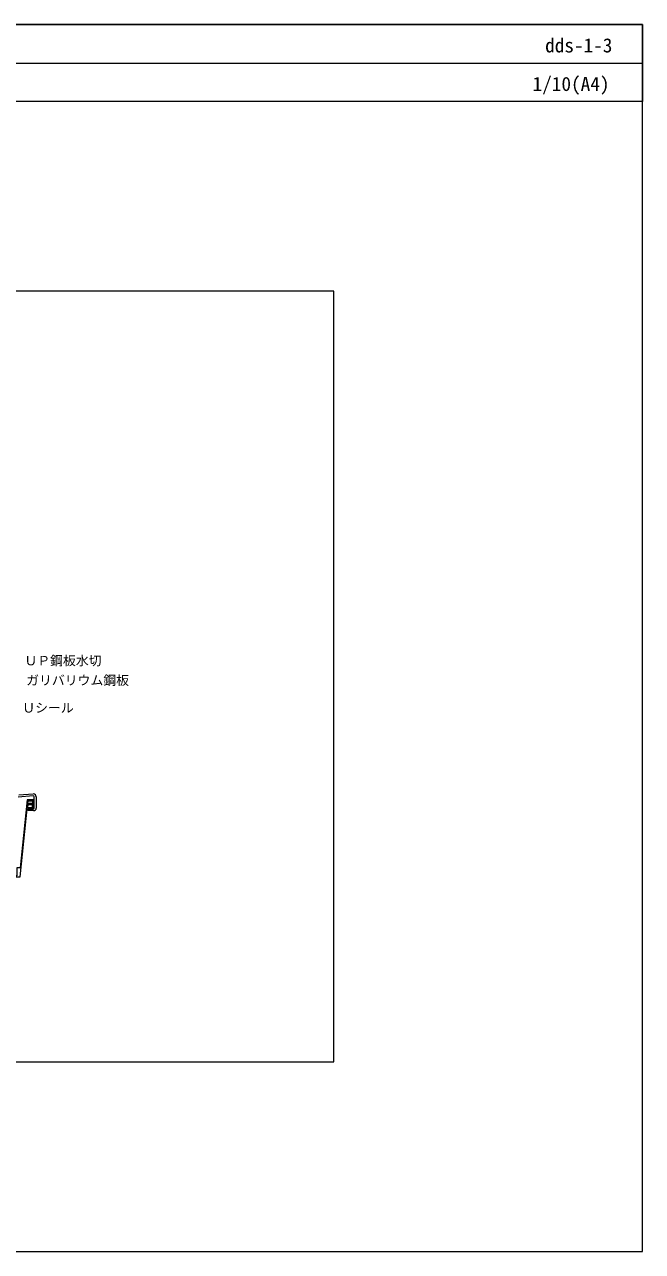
# Model space of a CAD drawing. Units: millimetres, scale not verified. Extents: x -1380 to 1380, y -955 to 955.
# Drawn here: x 419 to 1380, y -955 to 955 of the extents above; entities that cross this region are included whole.
import ezdxf
from ezdxf.enums import TextEntityAlignment as Align

# ---------------------------------------------------------------- set-up
doc = ezdxf.new("R2010")
doc.units = ezdxf.units.MM
doc.header["$LTSCALE"] = 3
for name, color, linetype, lineweight in [('0-0_0', 7, 'Continuous', 18), ('0-2_MOJI', 7, 'Continuous', 18), ('0-4_KANAMONO', 5, 'Continuous', 18), ('0-9_WAKU', 7, 'Continuous', 18)]:
    doc.layers.add(name, color=color, linetype=linetype, lineweight=lineweight)
doc.styles.add('ＭＳ ゴシック', font='')
doc.styles.get('ＭＳ ゴシック').set_extended_font_data('MS Gothic')

msp = doc.modelspace()

# ---------------------------------------------------------------- linework, layer by layer
at = {"layer": '0-0_0'}
msp.add_line((-1379.883, 895.31), (1380.117, 895.31), dxfattribs=at)
msp.add_lwpolyline([(-899.885, -659.69), (900.119, -659.69), (900.119, 540.31), (-899.885, 540.31)], close=True, dxfattribs=at)
at = {"layer": '0-4_KANAMONO'}
for p, q in [((432.438, -245.384), (409.014, -247.384)), ((409.99, -244.077), (432.475, -242.382)), ((433.937, -264.384), (433.937, -246.884)), ((436.937, -246.884), (436.937, -264.384))]:
    msp.add_line(p, q, dxfattribs=at)
for points in [[(270.937, -295.384), (281.282, -295.384), (291.922, -371.384), (411.946, -371.384), (423.076, -265.384), (432.937, -265.384), (432.937, -251.384), (422.938, -251.384), (411.807, -357.384), (406.946, -357.384), (406.946, -369.784), (296.937, -369.784), (296.937, -357.384), (291.577, -357.384), (280.937, -281.384), (270.937, -281.384)], [(431.337, -263.784), (431.337, -259.184), (423.727, -259.184), (423.244, -263.784)], [(431.337, -252.984), (431.337, -257.583), (423.895, -257.583), (424.378, -252.984)]]:
    msp.add_lwpolyline(points, close=True, dxfattribs=at)
msp.add_lwpolyline([(432.937, -268.384), (423.937, -268.384), (423.937, -265.384), (432.937, -265.384)], dxfattribs=at)
for centre, radius, start, end in [((432.437, -246.884), 1.5, 359.99382, 89.98746), ((432.454, -246.865), 4.483, 359.75969, 89.73357), ((432.938, -264.384), 4, 269.99724, 0.00276), ((432.938, -264.384), 1, 269.99432, 0.0137)]:
    msp.add_arc(centre, radius, start, end, dxfattribs=at)
at = {"layer": '0-9_WAKU'}
for points in [[(1380.117, 835.31), (-1379.883, 835.31), (-1379.883, 955.31), (1380.117, 955.31)], [(-1379.883, -954.69), (1380.117, -954.69), (1380.117, 955.31), (-1379.883, 955.31)]]:
    msp.add_lwpolyline(points, close=True, dxfattribs=at)

# ---------------------------------------------------------------- texts
at = {"layer": '0-2_MOJI', "style": 'ＭＳ ゴシック'}
for s, p in [('ＵＰ鋼板水切', (418.658, -46.582)), ('ガリバリウム鋼板', (421.316, -77.197)), ('Ｕシール', (415.251, -120.083))]:
    msp.add_text(s, height=14.66, dxfattribs=at).set_placement(p, align=Align.BOTTOM_LEFT)
at = {"layer": '0-9_WAKU', "style": 'ＭＳ ゴシック'}
for s, p in [('dds-1-3', (1228.67, 905.31)), ('1/10(A4)', (1209.178, 845.31))]:
    msp.add_text(s, height=21.99, dxfattribs=at).set_placement(p, align=Align.BOTTOM_LEFT)

doc.saveas('drawing.dxf')
